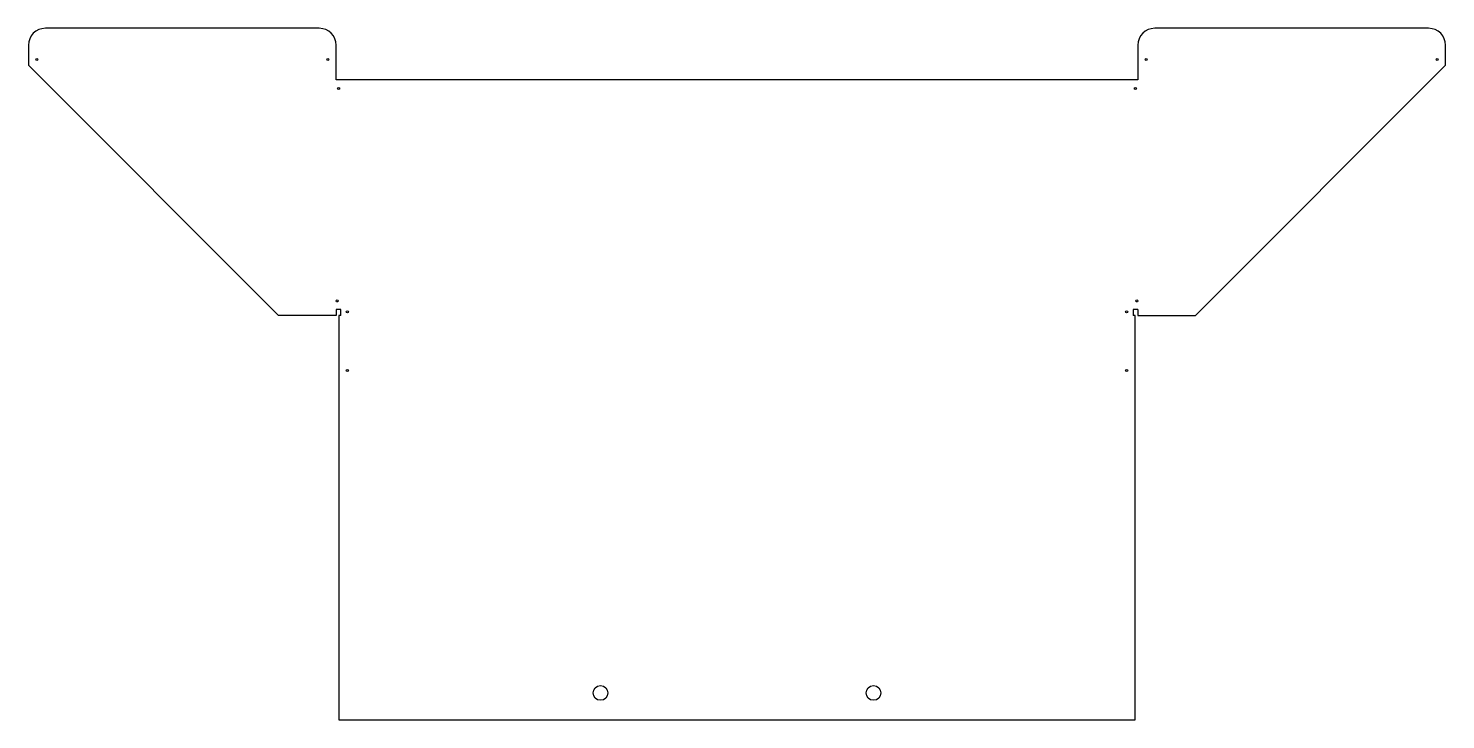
# Model space of a CAD drawing. Header units: millimetres. Extents: x 20 to 549, y 19 to 278.
import ezdxf

# ---------------------------------------------------------------- set-up
doc = ezdxf.new("R2010")
doc.units = ezdxf.units.MM

msp = doc.modelspace()

# ---------------------------------------------------------------- linework, layer by layer
at = {"color": 7, "linetype": 'Continuous', "lineweight": 25}
for p, q in [((128.7, 277.8), (26.35, 277.8)), ((543.14, 277.8), (440.79, 277.8)), ((20, 271.45), (20, 264)), ((135.05, 258.5), (135.05, 271.45)), ((434.44, 271.45), (434.44, 258.5)), ((549.49, 264), (549.49, 271.45)), ((113.49, 170.5), (20, 264)), ((549.49, 264), (456, 170.5)), ((434.44, 258.5), (135.05, 258.5)), ((135.05, 170.5), (113.49, 170.5)), ((136.79, 172.72), (135.05, 172.72)), ((135.05, 172.72), (135.05, 170.5)), ((136, 170.5), (136, 19.39)), ((136.79, 170.5), (136, 170.5)), ((136.79, 170.5), (136.79, 172.72)), ((432.69, 172.72), (432.69, 170.5)), ((434.44, 172.72), (432.69, 172.72)), ((433.5, 170.5), (432.69, 170.5)), ((433.5, 19.39), (433.5, 170.5)), ((434.44, 172.72), (434.44, 170.5)), ((434.44, 170.5), (456, 170.5)), ((136, 19.39), (433.5, 19.39))]:
    msp.add_line(p, q, dxfattribs=at)
for centre, radius in [((23.17, 266.15), 0.381), ((131.88, 266.15), 0.381), ((437.61, 266.15), 0.381), ((546.32, 266.15), 0.381), ((135.92, 255.33), 0.381), ((433.57, 255.33), 0.381), ((135.33, 175.9), 0.381), ((434.16, 175.9), 0.381), ((139.17, 171.85), 0.381), ((430.32, 171.85), 0.381), ((139.17, 149.91), 0.381), ((430.32, 149.91), 0.381), ((233.75, 29.39), 2.75), ((335.75, 29.39), 2.75)]:
    msp.add_circle(centre, radius, dxfattribs=at)
for centre, start, end in [((26.35, 271.45), 90, 180), ((128.7, 271.45), 0, 90), ((440.79, 271.45), 90, 180), ((543.14, 271.45), 360, 90)]:
    msp.add_arc(centre, 6.35, start, end, dxfattribs=at)

doc.saveas('drawing.dxf')
